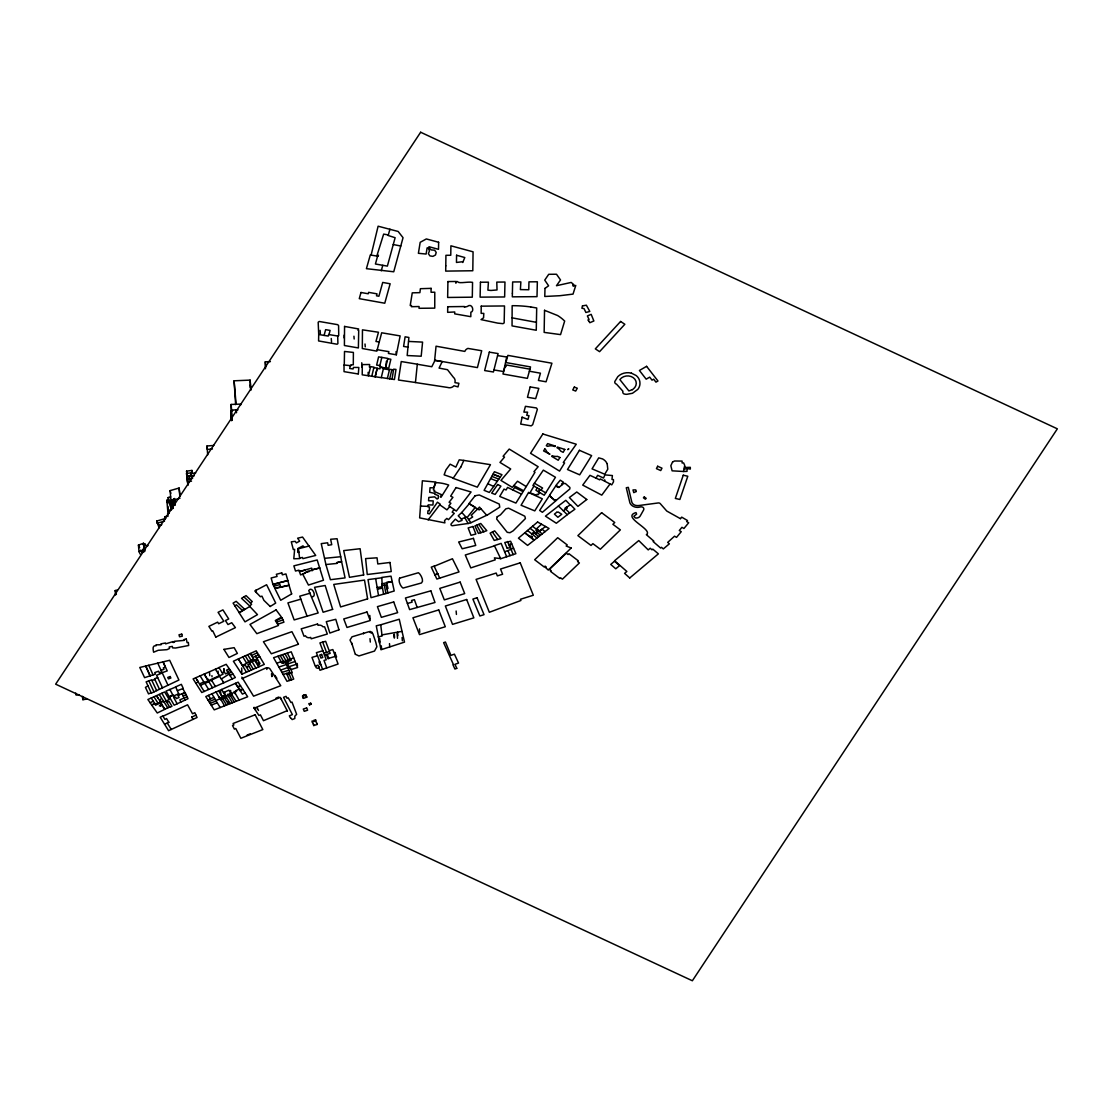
<?xml version="1.0" encoding="UTF-8"?>
<svg xmlns="http://www.w3.org/2000/svg" width="1113" height="1113" viewBox="0 0 1113 1113"><rect width="100%" height="100%" fill="white"/><g stroke="black" fill="none" stroke-linecap="round" stroke-linejoin="round"><path stroke-width="1.5" d="M344.265 365.106L344.515 351.458L353.391 352.431L353.294 364.8L350.929 364.814L350.915 365.704L344.028 364.981L344.042 371.645L358.08 373.954M344.126 337.935L344.154 335.124M481.219 306.186L481.15 313.365L483.807 313.407L483.557 317.831L481.025 319.598L497.636 323.104L502.965 323.674L504.161 322.937L504.509 305.964L481.219 306.158M530.651 306.951A106.778 90.946 -4.9 0 0 515.876 305.727L512.161 305.685L512.05 325.9L536.257 330.255L536.703 307.981L530.678 306.951M549.975 496.231L550.003 494.562L555.568 486.2L558.851 487.48L563.623 483.501L565.362 483.501L569.912 487.494L569.842 488.983L556.389 500.196L554.566 500.168L549.961 496.106L554.58 500.294L556.403 500.321L542.393 512.3L539.652 510.45L550.003 494.701M392.054 379.185L393.626 369.196L395.991 369.419L394.419 379.533L381.244 377.544M350.358 365.607L349.691 368.473L353.113 368.959L353.447 367.443L358.831 367.471L358.33 373.885M381.829 357.343L379.644 366.525L385.446 368.208L387.839 358.414L378.601 356.87L376.639 365.092L379.867 365.579M371.77 376.305L373.968 367.165L370.587 366.636L368.389 375.777L368.097 372.368M375.164 376.723L377.154 368.431L379.936 368.848L380.284 367.401L383.595 367.902L381.258 377.655L362.226 374.831L362.295 364.605L369.655 364.508L369.377 367.026L370.504 366.998M375.164 376.806L377.251 368.153L373.857 367.624M387.366 378.503L389.578 369.307L393.515 369.878M389.661 378.851L391.873 369.627M497.594 355.59L506.693 356.995L504.175 368.946L503.521 371.519L493.935 369.961M328.975 334.679L330.102 330.422L325.622 329.657L324.092 335.416L318.708 334.484L318.582 340.94L337.086 344.223L337.907 343.625L337.698 336.084L338.728 335.528L338.589 325.608L337.712 324.676L319.25 321.476L318.179 322.186L318.721 334.568M371.13 255.03L378.114 226.203L398.162 231.476L403.045 237.695L393.738 271.781L366.414 268.678L370.295 254.988L378.142 256.268L378.434 255.239L377.14 255.002L383.651 234.106L388.34 234.94M377.544 256.268L375.429 264.004L387.366 266.118L395.129 237.709L388.187 235.497L389.926 229.167M381.258 270.821L382.775 265.311M377.224 349.691L388.882 351.666L388.409 353.447L396.339 354.797L400.137 335.903L381.676 332.787L376.848 351.138L362.309 348.522L362.462 329.838L378.476 332.244L375.944 341.468L379.255 342.025M460.74 467.196L463.857 460.42L490.471 464.678L477.31 487.16L453.13 478.326L460.74 467.098M539.68 489.289L538.372 491.779L544.229 495.229L555.457 477.268L543.339 470.117L532.904 485.477L545.69 492.795M537.189 487.897L535.937 490.235L539.499 492.516L538.358 494.631L537.134 494.186L536.549 495.257L529.983 492.822L533.948 486.075M596.053 478.131L597.639 475.307L603.51 478.047L604.916 474.889L612.4 475.543L611.983 479.411L613.444 479.62L613.5 481.832L611.747 484.851L600.338 478.952L599.684 479.856L589.973 475.321L582.725 485.101L601.771 495.132L609.98 484.058M526.199 486.548L517.517 481.219L512.3 487.341L500.933 480.413L510.686 468.963L499.974 462.424L504.509 457.095L503.104 456.247L509.211 449.068L538.163 466.723L533.962 471.648L534.977 472.274L523.667 490.763L513.872 485.532M355.45 654.319L358.956 655.947L374.511 651.063L376.876 646.764L375.791 642.326L372.855 633.673L368.806 631.753L351.986 636.831L350.011 640.086L352.209 644.566L352.084 643.244M521.496 494.144L515.917 503.076L499.723 496.426L504.022 489.108L506.095 489.957L507.584 487.424L521.496 494.144L523.096 491.64L514.623 487.55L513.01 489.915M453.993 509.462L452.184 512.161L454.271 513.371L448.497 519.646L446.814 518.421L444.532 520.606L444.894 522.887L419.643 517.879L422.37 480.788L435.865 482.068L433.555 487.842L430.035 487.744L429.701 492.28L434.863 493.435L434.821 494.255L438.341 495.605L438.23 498.387L437.061 499L434.613 496.843L428.811 497.455L428.561 500.753L433.235 500.906L432.929 505.01L428.199 504.871L428.06 506.888L429.493 506.93L429.215 510.811L427.949 510.77L427.74 513.496L429.423 513.886L437.451 502.2L440.219 504.161L428.143 519.91M493.657 486.381L501.977 474.695L494.409 471.717L484.099 490.346L489.33 492.433L493.671 486.451L487.772 483.71M449.805 506.512L446.939 509.865L439.732 504.759M680.502 518.616L681.713 517.142L687.5 520.55L686.665 521.566L688.683 522.748L683.939 528.494L681.935 527.312L679.292 530.525L681.239 531.68L676.537 537.37L674.534 536.188L667.675 542.407L669.358 543.826L663.32 548.918L661.47 547.318L660.607 548.041L653.178 541.6L653.79 541.085L646.361 534.671L647.112 534.045C651.119 528.508 621.36 516.947 636.01 512.564L636.608 514.15L633.84 516.279L635.314 517.935A4.229 3.603 -4.9 0 0 640.184 516.042L643.634 509.921A2.657 2.254 -4.9 0 0 640.462 506.916L639.669 507.097A8.153 6.942 -4.9 0 1 634.076 506.721A8.208 6.998 -4.9 0 1 629.888 502.812L626.285 487.744L628.316 487.355L631.767 501.921A5.815 4.953 -4.9 0 0 635.203 505.288A9.224 7.847 -4.9 0 0 639.46 505.455L658.242 502.951A2.309 1.976 -4.9 0 1 660.204 503.577L666.784 511.062L680.446 518.686M540.96 489.998L542.574 488.037L534.379 483.195M464.733 517.67L465.999 517.128L461.784 512.453L469.31 503.702L475.293 507.361L467.14 517.489L470.952 522.72L486.784 515.236M672.655 461.978L674.561 460.991L682.088 461.088L682.116 462.98L683.632 462.925L684.773 465.498L683.73 469.449L684.968 469.408L684.898 466.917M549.419 569.341L566.308 553.189L568.089 554.524L568.938 553.718L578.343 560.841L577.577 561.578L579.386 562.955L562.413 579.177L560.604 577.814L559.895 578.496L550.49 571.372L551.199 570.691L549.126 569.272M536.814 529.621L535.937 530.442L537.412 531.569L535.993 532.904L533.92 532.097M303.432 695.013L304.545 694.874M541.502 524.195L536.689 528.647L539.666 531.012M531.764 534.003L534.407 531.666L530.066 528.299M532.181 534.323L533.99 532.71L538.706 536.577M535.353 533.837L538.567 530.984M614.459 561.286L610.731 564.43L615.781 568.799L619.565 565.613L614.515 561.244M629.749 577.967L658.381 553.857L652.802 549.126L651.995 549.808L650.201 548.236L648.211 549.892L638.765 540.57L614.571 560.729L626.856 571.47L624.588 573.362L629.735 577.981M250.355 602.982L251.58 604.415L249.646 605.917L241.535 598.321L246.056 595.608L252.303 601.646L250.342 602.898L243.858 596.888M558.378 506.081L545.453 516.154L556.333 523.249L567.282 514.707L558.378 505.942L565.807 500.321L570.19 504.926M545.523 526.491L539.068 531.457L541.989 529.162L545.022 531.666M567.268 514.637L574.906 509.225L570.538 504.704L564.861 508.279L569.564 512.898M563.345 510.825L567.24 508.071L566.35 507.208M234.871 605.889L236.443 604.818L242.537 610.564M632.393 389.633L633.074 389.188A8.904 7.582 -4.9 0 0 633.241 377.641A8.904 7.582 -4.9 0 0 619.871 379.603L628.887 390.927L632.323 389.675M468.67 519.604L472.677 516.975L471.202 515.319L477.769 508.905L479.091 509.893L481.08 508.822M270.222 606.502L275.69 603.065L266.605 584.742L254.807 590.947L260.4 596.707L261.945 596.151L263.906 600.352L270.222 606.502M337.893 336.043L328.641 334.54L328.224 336.07L324.064 335.389M492.419 532.028L494.645 530.859L501.003 538.595L494.242 540.431L490.123 533.155L492.419 532.014L497.692 539.513M229.292 668.746L226.509 670.179L230.085 675.452M222.322 672.864L224.256 671.862L224.005 668.857M227.622 671.821L230.419 670.346M228.151 672.558L225.508 673.908L224.256 671.862M228.735 673.462L231.532 671.988M229.125 674.061L221.376 678.958M229.96 675.535L232.895 673.977M223.282 681.74L223.727 682.798L235.344 677.539L226.203 664.308L218.913 667.508L223.073 674.172L219.678 675.8L215.324 669.233L193.106 678.916L201.773 692.523L223.727 682.798M164.014 701.941L169.204 699.562L164.641 691.966L147.876 699.521L150.158 702.734L153.316 701.162M154.79 703.444L151.632 705.002L150.158 702.762M160.286 700.898L160.425 701.788M157.976 703.04L155.333 704.32L151.215 697.976M160.425 699.103L160.689 702.206L158.171 703.402L153.97 696.835M160.62 702.665L163.555 701.232M159.312 705.948L160.717 705.266L160.801 706.226M478.827 524.39L480.746 523.486L486.812 530.692L478.423 533.419L474.903 525.906L478.827 524.376L483.891 531.861M177.148 703.792L173.892 697.768L175.645 697.128L176.438 698.588L179.068 697.503L177.899 695.305L185.203 692.648L188.014 698.7L174.157 705.197L166.032 691.117L175.743 686.985M567.741 449.694L568.854 448.915L568.033 449.221M160.411 702.345L164.849 709.218L169.663 706.992M162.943 716.216L187.568 704.807L192.521 713.767L194.831 712.696L197.071 717.495L168.578 730.698L160.202 717.217L162.846 715.979L164.891 719.388L166.547 718.539L168.828 722.323M164.585 724.299L168.814 722.254M191.7 717.12L195.958 715.13M196.764 679.584L198.364 681.879L195.777 683.173M199.589 683.911L203.846 681.963M219.553 675.605L204.236 682.589L200.117 675.828M223.296 681.866L219.525 676.37L208.674 681.406L212.5 687.709M200.423 685.358L204.862 683.312L208.618 689.462M204.973 683.452L208.827 681.671M161.886 693.26L166.227 700.926M251.427 655.487L257.409 652.733M252.637 657.574L258.633 654.722M248.658 661.525L252.943 659.55L253.597 660.635M259.774 656.6L256.477 658.186L255.35 656.253M246.46 662.931L248.853 661.832L245.222 655.821M242.843 666.242L245.263 665.143L248.895 671.139M249.896 663.612L247.851 664.544L251.232 670.137M257.854 660.079L255.92 660.969L257.465 663.529L259.412 662.638M166.908 702.456L169.065 701.482L171.972 706.296L169.816 707.284L166.046 700.995M246.557 667.271L248.867 666.214M257.465 664.767L259.983 663.612L257.228 659.063L249.368 662.764L253.291 669.233M241.966 678.652L266.118 667.87A3.617 3.075 -4.9 0 1 269.847 668.718L280.754 685.691L253.569 696.182L241.841 677.163M208.423 695.388L205.78 696.571L214.225 709.871L247.67 696.78L238.112 682.158L208.423 695.388L210.635 698.811M223.463 692.592L228.902 690.185L236.165 701.287M236.081 690.603L239.184 689.128L239.1 688.126L239.977 689.462M240.074 690.519L242.787 689.323M245.11 692.856L242.397 694.109L235.413 683.312L237.403 686.345M151.229 692.703L148.53 693.9L145.441 687.389L148.029 685.789M207.95 699.994L213.946 697.336M215.324 669.233L218.927 667.661M241.869 674.2L264.296 664.405L256.227 650.827L233.382 661.219L241.869 674.2L241.632 671.376M187.123 696.752L179.861 699.827L180.89 702.053M461.784 512.453L458.236 515.806L461.352 519.061L465.999 517.058M281.478 662.291L283.551 661.414M224.52 705.823L219.957 697.823L220.68 699.785M225.536 695.235L225.591 696.279L215.839 700.578L220.207 707.534M276.803 663.362L281.033 661.539M208.994 701.635L215.018 699.187M210.148 703.444L216.075 700.94M211.275 705.225L217.202 702.72M169.385 696.863L170.359 696.46M169.385 697.016L172.863 695.013M434.126 566.294L452.435 558.74L459.015 571.915L436.866 579.052L431.26 567.143L434.112 566.114L439.718 578.092M170.164 696.279L172.877 695.166M173.391 696.015L178.748 693.816M305.087 572.541L309.164 571.581M305.393 572.986L300.607 574.906L298.896 570.176L295.502 571.039L293.86 565.863L317.177 559.964L323.48 580.235L308.468 585.076L302.75 574.238L308.023 571.164L312.405 570.399M275.968 698.157L278.779 697.044M287.432 711.124L280.253 697.392L254.181 708.202L258.926 715.464L260.414 714.866L263.461 720.695L287.391 710.595M162.303 672.989L156.585 675.257L162.456 687.792M247.072 735.109L250.202 733.87M183.089 695.903L186.163 694.679M290.59 717.676L292.163 719.568L294.792 718.539L294.848 716.174L296.656 714.323L291.996 702.066L290.924 702.47L288.197 697.809L287.029 698.268L286.041 696.335L283.551 697.308L292.385 714.616L289.338 715.812L290.34 717.76M182.977 693.427L184.967 692.648L182.894 688.641M280.657 670.137L287.822 667.508M140.224 554.191L139.014 551.617L138.443 545.12L143.577 543.241L145.052 550.379M142.728 544.591L145.066 543.728L145.678 545.523M148.015 545.662L144.634 545.495M139.014 551.617L144.133 549.752L143.577 543.241M144.843 551.366L141.921 552.424L140.795 550.059M434.891 574.795L437.743 573.751M434.891 574.906L437.743 573.863M177.426 690.63L183.283 688.474L181.349 684.328L175.659 686.874L179.123 694.832M157.698 677.608L154.54 678.749L159.437 689.197M151.952 680.488L154.874 679.445M161.121 670.304L163.987 669.316L163.305 667.87L165.503 667.202L167.228 670.889L162.15 672.711L167.993 685.218M291.008 669.581L297.588 667.494L291.23 651.801L282.521 654.653L285.888 660.635L293.721 657.936M456.72 668.37L454.911 669.024L453.033 664.948M298.395 644.246L271.335 653.776L263.419 641.742L291.912 631.683L298.423 644.232M308.969 703.486L309.567 704.807L310.958 704.32L310.861 703.235M153.038 674.84L144.607 677.664L139.779 667.466L169.677 660.287L178.929 680.029L151.368 693.149L146.123 681.838L151.605 679.89L156.655 690.658M282.535 654.681L278.027 656.197L282.034 663.32L285.665 662.374M278.904 667.063L286.57 664.433L285.651 662.305L291.175 660.412L287.293 653.094M276.998 621.958L282.952 619.899M317.511 655.752L311.974 657.38L315.202 666.005L318.081 665.171L319.988 670.276L326.791 667.856M286.472 663.292L288.142 662.736L288.239 663.793M295.14 661.456L286.57 664.378L289.811 672.377L283.133 674.52M291.272 673.087L293.721 679.083L287.015 681.337L273.561 657.686L278.027 656.253M304.739 695.027L305.964 695.486L305.894 694.623M306.645 696.376L306.729 697.239L303.376 698.366L302.639 696.682L303.529 696.348M507.055 548.069L504.759 542.518L510.63 541.28L515.876 553.704L500.711 558.726L494.367 545.634L501.142 543.394L506.679 556.764M494.506 545.843L465.29 554.997L470.785 567.908L495.243 559.839L494.395 557.863L500.697 558.629M508.864 544.73L511.702 543.812M507.111 548.055L510.144 547.902L507.514 541.502M509.991 544.438L510.992 549.085L513.566 548.264M511.076 549.335L504.62 551.784M313.81 720.292L315.689 720.041M317.108 724.466L313.769 725.537L312.308 721.989L315.661 720.918L315.563 719.735M313.671 724.354L313.769 725.537M470.952 522.665L468.17 523.555L464.733 517.573M287.182 665.922L288.267 665.532L289.352 668.245L290.326 667.911L292.274 672.739L289.06 673.782M288.754 666.757L296.308 664.336M281.951 672.405L288.921 670.207M287.21 674.715L289.185 674.088M386.976 588.791L387.964 588.485L386.628 582.336L392.235 581.57L381.759 583.88L383.609 594.147M380.716 624.796L399.247 619.218L404.506 642.118L380.98 649.755L376.25 625.812L380.716 624.727L382.093 636.01L378.17 636.928M311.751 596.665C317.428 597.57 312.03 585.229 308.746 590.586L318.179 612.957L294.166 619.927L287.919 602.898L300.83 599.17L307.077 616.199M165.002 519.576L164.766 516.752L167.576 515.917M164.613 517.462L164.766 516.752M158.811 524.724L159.076 527.826L156.794 521.037L165.837 518.352M156.989 523.333L164.515 521.079M161.761 524.682L158.881 525.531L156.794 521.037M322.7 642.159L325.636 641.297L329.142 650.646L332.829 649.561L335.361 656.364L328.725 658.34M322.867 650.743L316.384 652.649L322.603 669.372M323.772 653.164L329.476 651.55L330.171 653.401L327.208 654.263L328.808 658.562L328.029 658.799L326.415 654.472L324.453 655.056M319.765 661.748L319.028 661.971L320.015 664.614L320.753 664.391M299.634 558.225L302.402 557.432L302.931 558.615L315.716 555.443L302.555 537.064L297.616 538.205L299.647 541.155L296.364 542.907L295.237 541.335L291.286 541.822L293.317 549.53L294.625 549.363L293.804 558.768L299.661 558.601L298.423 548.751L309.233 545.996M179.986 498.221L170.985 500.822L170.108 490.624L179.11 488.023L179.791 493.838M167.91 506.359L168.494 513.19L167.729 510.477L171.583 509.601L168.508 501.462L168.174 497.539L170.637 496.829M168.508 501.462L170.971 500.753L173.127 508.46L172.682 503.354M310.332 593.132L299.745 596.178L300.83 599.142M407.414 603.455L412.144 602.119L411.56 600.477L414.398 599.67L417.194 607.489M387.908 592.881L394.211 591.003L391.025 576.172L381.787 577.41L382.107 583.824M273.84 586.273L279.947 584.548L280.726 587.038L289.032 585.16L287.85 580.61L272.935 584.45L274.855 588.207L280.713 586.885M305.087 570.134L299.425 571.567L311.682 568.131L312.419 570.579M115.585 595.024L115.209 590.544L117.088 590.057M468.156 523.458L452.476 525.712A1.461 1.252 -4.9 0 1 451.238 523.764L455.37 519.145L458.584 521.705L462.02 520.397L461.352 519.034M324.704 558.323L340.717 556.723L337.086 538.734L330.644 539.262L331.744 544.688L328.14 545.3L327.639 542.796L321.24 543.631L325.914 564.541L337.03 563.415L336.808 562.621L341.58 561.495L340.731 556.778M336.808 562.677L341.58 561.536L345.072 577.897L330.408 579.706L325.914 564.583M381.954 634.897L401.863 631.391M167.729 510.477L166.853 500.266L168.23 499.96M168.174 497.539L171.235 505.594L172.988 505.191L171.764 500.836M169.065 513.33L167.59 513.649L167.84 516.502M382.065 585.549L386.044 584.826L387.922 592.979L371.019 597.667L368.027 579.609L381.815 577.786M377.432 589.111L382.538 588.151M79.051 694.665L76.115 695.11L75.754 693.093M86.633 699.117L82.905 699.687L82.39 696.766M377.154 587.483L382.274 586.718M194.288 475.766L186.831 476.754L187.819 484.225L186.581 471.147L191.937 470.437L192.299 472.9M187.151 479.105L186.553 473.442L190.81 472.886L190.991 474.333M195.665 472.969L190.88 473.595L191.213 476.934M189.224 476.211L186.928 476.503L187.262 479.105L192.619 478.395M187.499 481.776L191.506 481.164M299.16 552.215L297.755 552.396L297.825 548.542L303 545.843L303.919 547.346M207.686 454.911L207.018 445.979L213.821 445.464M212.416 449.012L207.31 449.402L207.018 445.979M235.636 404.617L234.092 380.799L250.119 380.117L250.982 390.093M265.451 368.723L265.297 361.822L270.403 361.614M231.421 418.085L231.128 404.464L240.714 404.089L240.728 404.882M231.128 404.464L231.601 410.057L238.001 409.807M232.617 410.808L231.156 410.864L231.963 420.324M231.768 418.029L231.045 418.098L231.309 412.7M684.94 467.502L690.31 467.321L690.338 469.06L686.958 468.587M683.619 470.632L683.674 471.495L687.041 471.369L686.999 469.171M420.505 506.095L428.088 506.345M408.568 341.427L422.578 342.108L421.187 356.216L407.177 355.534L408.888 337.462L405.104 336.808L403.588 346.435L407.942 347.117M463.857 460.42L459.238 459.836L455.829 467.126L450.153 464.177L445.965 469.867L444.129 474.834L453.269 477.992M415.441 382.496L398.468 380.02L401.25 361.544L417.305 364.201L415.455 382.538L447.69 387.463A5.189 4.41 -4.9 0 0 453.951 385.766L458 386.907L458.904 383.289L454.953 382.663L455.092 381.203A5.996 5.106 -4.9 0 0 453.339 377.237L447.496 369.697L439.065 368.097L442.181 361.655L434.64 360.362M387.115 361.447L386.42 361.335L385.877 366.358M385.668 367.638L388.757 368.111L390.858 359.262L387.797 358.72M383.345 368.82L389.453 369.753M417.305 364.243L431.788 366.734L434.543 361.294L436.046 346.199L464.803 351.402L465.596 350.038A6.344 5.412 -4.9 0 1 467.905 348.411L481.706 350.734L477.421 367.596L434.627 360.209M393.237 244.554L400.805 246.001M529.913 369.168L506.415 364.981L505.984 366.539L505.065 366.372L502.965 374.01L527.381 378.364L530.539 366.928L505.914 362.546L507.876 355.381L551.923 363.228L546.066 381.801L538.428 380.451L540.431 373.189L529.371 371.213M512.119 317.859L536.341 322.325M631.335 373.119L628.72 372.716A12.786 10.893 -4.9 0 0 617.826 376.625L614.835 381.481A2.629 2.24 -4.9 0 0 616.519 384.138L622.96 391.275A2.49 2.129 -4.9 0 0 624.059 393.932L624.894 394.141A7.012 5.968 -4.9 0 0 626.925 394.294L632.476 393.279L637.819 389.383A12.313 10.49 -4.9 0 0 639.961 383.15A12.633 10.768 -4.9 0 0 636.233 375.568L631.391 373.133M490.61 478.548L497.344 481.275M491.821 476.364L498.819 479.133M355.27 654.235L352.209 644.594M369.947 631.363L372.396 632.476M532.529 526.212L542.184 533.878M558.837 487.397L556.097 485.198L560.284 480.176L563.47 482.249L561.55 484.072L562.176 484.614M536.967 532.39L540.431 535.242M536.967 537.955L527.465 530.47M229.96 675.521L232.255 678.874M254.543 660.259L258.828 666.854L258.55 663.557M158.143 698.254L156.502 695.722L160.689 702.206M274.994 675.424L276.873 678.36M159.215 694.484L167.813 707.868M239.114 700.133L234.175 691.41M234.189 702.08L229.292 693.427L230.182 695.778M232.311 702.818L227.469 694.248M230.321 703.583L225.619 696.195L236.582 691.382L236.067 690.505M223.922 697.1L228.485 704.292L228.262 701.621M226.579 705.03L222.057 697.907L221.974 696.961L223.838 696.154L222.475 696.78L221.835 695.639M191.7 717.106L193.078 719.36M167.298 723.033L171.235 729.46M246.474 672.21L238.391 658.966L242.342 665.365L246.738 663.362L242.815 656.879M211.526 680.099L215.379 686.498M208.27 680.725L204.194 674.047L208.27 680.794L208.131 679.111M195.679 677.789L204.152 691.465M250.258 653.526L254.348 660.385M251.928 661.456L255.934 668.092M247.684 654.708L251.135 660.399M219.901 697.851L219.275 696.766L219.344 697.642M216.005 691.924L219.984 698.797L219.957 697.865M211.901 693.83L215.839 700.578M224.854 694.289L225.522 695.458M221.626 689.42L225.591 696.279M218.621 690.756L222.544 697.614L222.475 696.738M280.198 655.46L283.801 661.859L285.888 660.635M284.998 653.846L288.323 659.731M476.74 525.239L480.899 532.807M169.83 689.378L174.226 697.656M607.169 463.704L606.042 461.839A12.02 10.24 -4.9 0 0 602.509 458.904L598.697 457.874L592.046 468.865L604.749 474.235L607.781 469.199L607.183 463.718M258.508 710.456L257.256 708.077L257.34 708.995M255.489 709.955L254.098 707.298L254.181 708.202M182.087 693.802L185.092 700.077M138.443 545.12L139.668 547.679M157.74 663.111L161.788 671.918L159.354 672.795L158.603 671.195L154.735 672.586L155.43 674.061L153.051 674.923L148.78 665.282M148.836 680.864L153.997 691.924M456.817 668.343L454.953 664.336L458.542 663.056L454.41 654.152L450.946 655.39L445.437 642.02L443.628 642.66L453.52 664.753M310.36 702.999L310.958 704.32M303.209 695.542L303.557 696.335L303.487 695.472M302.625 696.655L302.541 695.792M165.392 667.118L163.068 661.818L165.406 667.244M305.964 695.486L306.729 697.239M507.987 550.698L510.032 555.665M315.661 720.918L317.122 724.452L317.024 723.269M288.643 672.725L291.509 679.793M286.667 673.407L289.547 680.474M510.992 549.099L513.163 554.636M336.585 656.948L334.874 652.371L335.11 655.07M335.222 656.433L338.074 664.058L326.791 667.911L324.022 660.454L326.248 659.8L319.932 642.897L322.687 642.09L326.526 652.427M315.508 665.922L316.203 667.758L317.72 668.315L319.111 667.911L319.014 666.798M115.209 590.544L116.406 594.314M170.108 490.624L170.859 493.296M166.853 500.266L167.618 502.951M384.375 585.146L385.877 593.549M375.651 578.565L378.49 595.413M186.581 471.147L186.914 473.609M186.984 474.416L187.332 477.018M186.553 473.442L186.859 475.794M604.721 479.773L604.846 481.303M456.135 611.009L456.427 614.432M396.061 351.611L396.339 354.797M419.448 628.873L419.754 632.337M402.085 637.526L402.363 640.81M397.605 632.087L397.911 635.69M397.091 633.38L397.522 638.333M394.28 634.215L394.559 637.54M393.946 634.605L394.239 638.027M365.008 344L365.259 346.853M389.48 643.62L389.759 646.903M361.739 362.755L362.128 367.387M381.3 645.804L381.578 649.102M353.934 336.209L354.171 339.006M379.728 638.584L380.02 641.923M379.004 638.709L379.519 643.105M369.794 615.433L370.086 618.814M370.003 638.667L370.309 642.076M363.464 632.88L363.548 633.812M331.243 338.477L331.535 341.914M320.099 330.338L320.377 333.65M312.21 720.807L312.308 721.989M309.47 703.722L309.567 704.807M305.004 694.929L305.073 695.792M303.293 697.503L303.376 698.366M297.241 663.487L297.477 666.158M265.297 361.822L265.743 366.998M283.565 662.082L283.648 663.07M281.241 698.505L281.325 699.423M250.662 389.675L250.119 380.117M271.697 673.657L271.934 676.454M271.516 673.755L271.753 676.537M266.717 667.967L266.842 669.456M256.115 589.89L256.338 592.533M234.092 380.799L236.081 404.075M230.948 412.714L231.629 420.714M241.618 668.023L241.855 670.847M240.478 690.213L240.561 691.312M234.968 692.662L235.066 693.747M232.005 693.886L232.241 695.096M231.226 692.676L231.393 693.761M230.614 690.408L230.878 693.552M228.29 695.542L228.388 696.627M226.412 696.613L226.496 697.559M223.824 668.885L224.089 671.946M224.687 692.369L224.923 695.11M224.576 697.308L224.659 698.254M223.824 695.959L223.922 697.114M222.67 698.046L222.739 698.992M220.611 691.437L220.903 694.749M218.037 671.083L218.287 673.894M211.929 675.633L212.027 676.774M212.124 679.486L212.277 681.337M209.481 672.391L209.759 675.661M191.937 470.437L192.201 473.484M190.81 472.886L191.102 476.197M189.168 475.488L189.447 478.799M187.387 477.658L188.041 485.31M179.11 488.023L179.847 496.523M174.658 498.471L175.242 505.274M174.24 499.167L174.671 504.272M173.851 498.805L174.407 504.342M173.614 499.292L174.059 504.384M173.503 498.888L173.948 503.994M171.666 499.723L172.112 504.829M171.235 505.594L171.583 509.517M161.788 704.07L161.872 705.03M160.383 704.752L160.467 705.712M143.104 549.015L143.382 552.34M82.626 696.39L82.905 699.687M236.373 409.695L236.513 412.742M250.216 384.959L250.272 387.714M231.601 410.057L231.796 419.726M683.674 471.495L672.113 470.827L670.847 465.721L672.127 462.883A3.242 2.769 -4.9 0 1 672.6 462.048M344.557 326.429L344.404 345.517L358.386 347.938L358.706 330.352L357.913 330.158L358.65 328.961L344.557 326.429M445.784 265.854L445.701 271.113L472.802 270.751L473.067 251.816L450.904 245.806L450.765 255.253L445.923 255.308L445.784 265.854M447.718 306.729L447.649 312.336L454.73 311.974L454.702 313.852L470.813 316.676L470.869 312.197C474.653 311.737 472.343 302.374 467.251 306.478L464.441 307.216L464.455 306.52L447.718 306.729M456.58 255.239L456.469 262.445L462.563 261.736L462.744 262.473L464.789 257.534L456.58 255.239M431.121 288.364L431.051 292.26L434.78 292.218L434.752 308.134L419.031 308.301L419.072 306.534L411.379 306.701L411.49 305.519L410.224 305.519L412.255 292.844L419.893 292.649L420.394 288.698L431.121 288.364M438.633 242.258L438.508 249.326L429.062 246.738L428.686 247.448L431.218 249.924L434.64 250.188L436.199 252.401L435.503 254.988L432.901 256.366L429.938 255.907L428.352 253.681L429.465 250.926L428.115 247.809L427.114 247.921L426.112 254.042L418.391 253.305L420.185 242.314L426.335 238.947L438.633 242.258M447.913 281.561L447.649 297.463L472.302 297.185L472.552 282.368C468.448 281.325 458.306 284.079 457.513 281.575L456.358 281.589L455.843 283.175L455.871 281.478L447.913 281.561M544.535 310.304L544.146 332.384L560.549 334.61L564.667 321.059L562.928 319.445A41.056 34.962 -4.9 0 0 557.585 315.522L544.535 310.304M480.44 282.229L480.106 297.143L504.634 296.962L504.968 282.034L496.788 282.104L497.024 289.95L490.972 290.465L487.897 290.145L488.412 282.173L480.44 282.229M512.383 293.289L512.314 296.837L537.009 296.656L537.342 281.784L528.953 281.853L528.772 289.756L520.383 289.589L520.87 281.909L512.648 281.965L512.383 293.289M544.994 288.406L544.772 296.475L559.867 295.71L573.028 294.11L575.769 285.457L573.251 286.208L572.708 285.039L573.988 284.789L571.192 282.438L556.472 285.707L560.521 279.961L556.5 274.229L548.723 274.299L544.744 280.114L548.584 285.791L544.994 288.406M223.936 649.38L228.972 657.477L237.389 653.414L234.133 647.669L223.936 649.38M522.108 417.194L520.689 424.081L531.151 425.876L532.696 424.665L537.37 409.334L536.41 407.942L525.433 406.328L523.889 412.13L527.59 412.158L526.755 415.288L528.995 415.678L527.979 419.462L522.108 417.194M497.219 516.766L496.648 519.048L507.236 532.334L509.935 532.724L513.163 530.818L525.433 518.547L524.821 516.237L508.599 508.182L505.872 508.822L500.447 514.86L497.219 516.766M582.489 305.866L581.904 308.245L584.047 308.607L585.897 312.489L589.807 311.445L586.384 305.212L582.489 305.866M489.317 352.139L484.642 370.559L493.421 371.992L498.095 353.572L489.317 352.139M530.178 386.934L527.465 397.271L535.659 398.649L538.817 388.381L530.178 386.934M360.988 292.482L359.276 298.66L384.764 303.223L390.148 283.773L382.719 282.438L378.893 296.239L376.486 295.808L377.029 293.86L368.626 292.357L368.236 293.776L360.988 292.482M435.614 482.625L433.374 489.831L434.696 490.416L434.084 491.389L441.611 494.715L440.275 496.815L440.998 497.302L448.692 485.059A37.202 31.693 -4.9 0 0 438.494 482.792L435.614 482.625M683.257 475.209L675.341 498.443L679.876 499.473L687.792 476.239L683.257 475.209M542.852 433.987L530.553 453.283L559.547 471.091L564.597 462.952L563.289 462.465L576.27 444.226L542.852 433.987M564.778 449.429L563.178 452.351L560.729 451.099A10.1 8.612 -4.9 0 0 556.973 447.704L557.376 447.05L564.778 449.429M574.336 387.074L572.736 389.926L575.685 391.066L577.285 388.228L574.336 387.074M528.578 492.475L521.079 505.26L534.769 510.881L542.309 498.791L528.578 492.475M579.428 450.306L567.491 469.519L579.692 474.834L591.629 455.62L579.428 450.306M555.15 446.035L554.831 446.55A9.113 7.763 -4.9 0 0 547.638 446.313L546.302 445.729L547.638 443.614L555.15 446.035M559.922 457.499L558.211 460.239L551.672 456.344L552.104 455.69A9.614 8.194 -4.9 0 0 557.543 456.358L559.922 457.499M456.038 487.564L450.668 496.106L452.921 497.344L449.109 502.255L450.904 503.257L448.887 505.859L456.302 511.062L471.077 491.988L456.038 487.564M544.855 448.942L543.575 450.918L549.919 454.215A9.043 7.708 -4.9 0 1 545.927 450.083L544.855 448.942M420.644 132.238L55.65 684.175L692.356 980.762L1057.35 428.825L420.644 132.238M399.553 578.19C398.023 580.736 400.569 586.593 402.976 588.081L421.465 582.975C424.345 581.097 420.77 574.211 418.446 572.722L399.553 578.19M497.636 484.531L491.682 493.115L495.146 494.422L500.906 486.131L497.636 484.531M475.126 495.744L468.921 503.633L477.783 509.044L479.453 507.097L486.798 515.375L499.751 507.152L499.264 504.064L479.286 494.979L475.126 495.744M657.644 466.25L656.447 468.643L660.732 470.562L661.971 468.17L657.644 466.25M620.609 321.462L595.33 348.856L599.573 351.666L624.838 324.273L620.609 321.462M571.178 548.027L548.292 570.079L545.37 567.366L546.233 567.004L545.078 566.127L544.187 566.976L534.671 559.756L557.696 537.718L567.254 544.953L566.141 546.024L571.178 548.027M644.288 496.954L643.425 497.817L645.331 499.208L646.194 498.346L644.288 496.954M601.618 512.69L577.884 535.631L591.003 545.453L592.881 543.645L600.338 549.238L620.358 529.885L612.887 524.293L614.738 522.512L601.618 512.69M532.195 536.925L531.221 537.802L534.17 540.153L524.849 532.765L529.997 536.814L530.998 535.965L532.195 536.925M537.593 522.011L518.435 538.177L527.59 545.398L549.057 528.494L537.593 522.011M556.723 512.3L554.427 514.095L557.891 517.308L561.731 514.276L558.281 512.05L556.723 512.3M586.774 499.5L577.925 506.387L569.397 497.539L576.771 492.002L586.774 499.5M244.665 609.284L239.156 612.54L233.09 603.107L236.165 601.326L244.665 609.284M249.799 606.474L239.184 612.818L244.999 621.861L257.479 614.626L249.799 606.474M291.648 593.925L280.699 600.283L274.897 588.554L289.046 585.341L291.648 593.925M646.597 366.33L639.419 370.476L646.166 379.171L649.7 377.14L652.023 380.145L653.665 379.185L655.96 382.149L657.964 380.994L646.597 366.33M276.094 609.896L249.966 624.449L256.839 633.673L278.459 625.478L275.314 620.553L281.464 617.117L276.094 609.896M589.264 321.615L589.834 322.714L593.869 320.975L591.17 314.339L587.386 315.953L589.069 319.528L587.914 320.001L589.264 321.615M154.651 703.736L151.744 705.155L157.281 712.988L164.682 709.384L160.453 702.832L155.597 705.197L154.651 703.736M215.783 637.109L212.778 630.918L212.013 631.28L208.868 626.382L217.647 622.153L218.677 623.753L223.81 621.277L218.078 612.317L222.92 609.882L228.722 618.967L225.424 620.553L227.984 624.546L231.741 622.724L235.413 627.635L215.783 637.109M282.02 617.84L276.302 620.386L278 624.184L283.94 622.167L282.02 617.84M240.45 685.733L237.737 686.944L240.45 685.747M255.155 714.755L233.09 723.492L233.869 724.98L232.534 725.509L234.384 729.098L235.775 728.542L240.853 738.281L262.835 729.572L255.155 714.755M170.178 676.537L167.743 677.414L168.439 678.902L170.873 678.026L170.178 676.537M338.964 629.805L329.865 633.06L326.29 621.666L335.778 619.315L338.964 629.805M306.632 707.951L303.293 709.064L304.266 711.332L307.605 710.205L306.632 707.951M476.99 597.778L472.9 599.086L479.87 615.99L484.03 614.654L477.06 597.751M520.23 562.83L500.53 569.035L502.603 574.238L497.344 575.894L496.189 573.056L476.086 579.386L489.344 612.275L520.926 600.491L520.439 599.281L533.308 595.246L520.23 562.83M460.156 582.099L439.774 588.387L444.324 599.893L464.705 593.605L460.156 582.099M466.667 599.504L445.353 606.015L452.532 624.365L473.846 617.854L466.667 599.504M472.928 526.491L468.142 527.952L471.008 535.325L475.863 534.017L472.928 526.491M438.731 609.924L412.937 617.785L419.49 634.605L445.297 626.744L438.731 609.924M321.601 654.43L319.737 655.001L320.92 658.061L322.784 657.491L321.601 654.43M332.634 609.381L323.118 612.247L314.548 587.302L325.177 585.521L332.634 609.381M367.596 598.877L340.592 606.933L333.747 584.436L364.508 580.096L367.596 598.877M366.984 612.011L343.75 618.953L346.992 627.468L370.226 620.511L366.984 612.011M317.539 624.003L301.22 628.831L304.016 636.233L305.477 635.801A3.826 3.256 -4.9 0 0 310.68 637.401L311.209 638.806L327.319 634.034L324.606 626.842L322.923 626.758A4.285 3.645 -4.9 0 0 318.026 625.311L317.539 624.003M393.71 601.938L377.418 606.641L381.356 617.353L397.647 612.651L393.71 601.938M430.842 590.836L405.452 597.987L409.612 609.618L435.002 602.481L430.842 590.836M281.742 572.889L276.358 574.28L277.067 576.464L271.141 577.995L272.922 584.353L287.836 580.499L285.944 573.918L282.368 574.837L281.742 572.889M319.709 567.908L312.197 569.814L319.709 567.992M473.428 538.358L458.653 542.003L462.187 548.779L475.738 545.44L473.428 538.358M636.219 491.487L633.77 492.642L632.991 489.929L635.76 489.901L636.219 491.487M186.261 639.029L184.09 639.502L184.313 640.365L174.338 641.311L174.532 642.201L173.155 642.465L172.946 641.603L165.67 643.871L165.475 643.008L160.856 643.871L161.065 644.747L156.001 644.844L156.196 645.665C151.618 645.067 153.371 650.395 153.608 652.218L158.199 650.298L166.992 649.658L169.51 648.476L169.176 646.987L172.306 646.389L172.64 647.891L175.617 648.016L188.667 645.498L188.334 642.424L187.109 642.646L186.261 639.029M181.781 634.16L179.026 634.758L179.555 636.761L182.309 636.177L181.781 634.16M363.673 574.976L349.468 577.327L343.68 550.601L360.111 548.723L363.673 574.976M389.995 562.468L377.794 563.957L377.043 557.808L365.607 558.587L367.248 574.503L391.233 571.567L389.995 562.468M500.294 477.046L493.031 474.18L500.294 477.087M150.088 675.786L145.72 665.977L150.088 675.855"/></g></svg>
